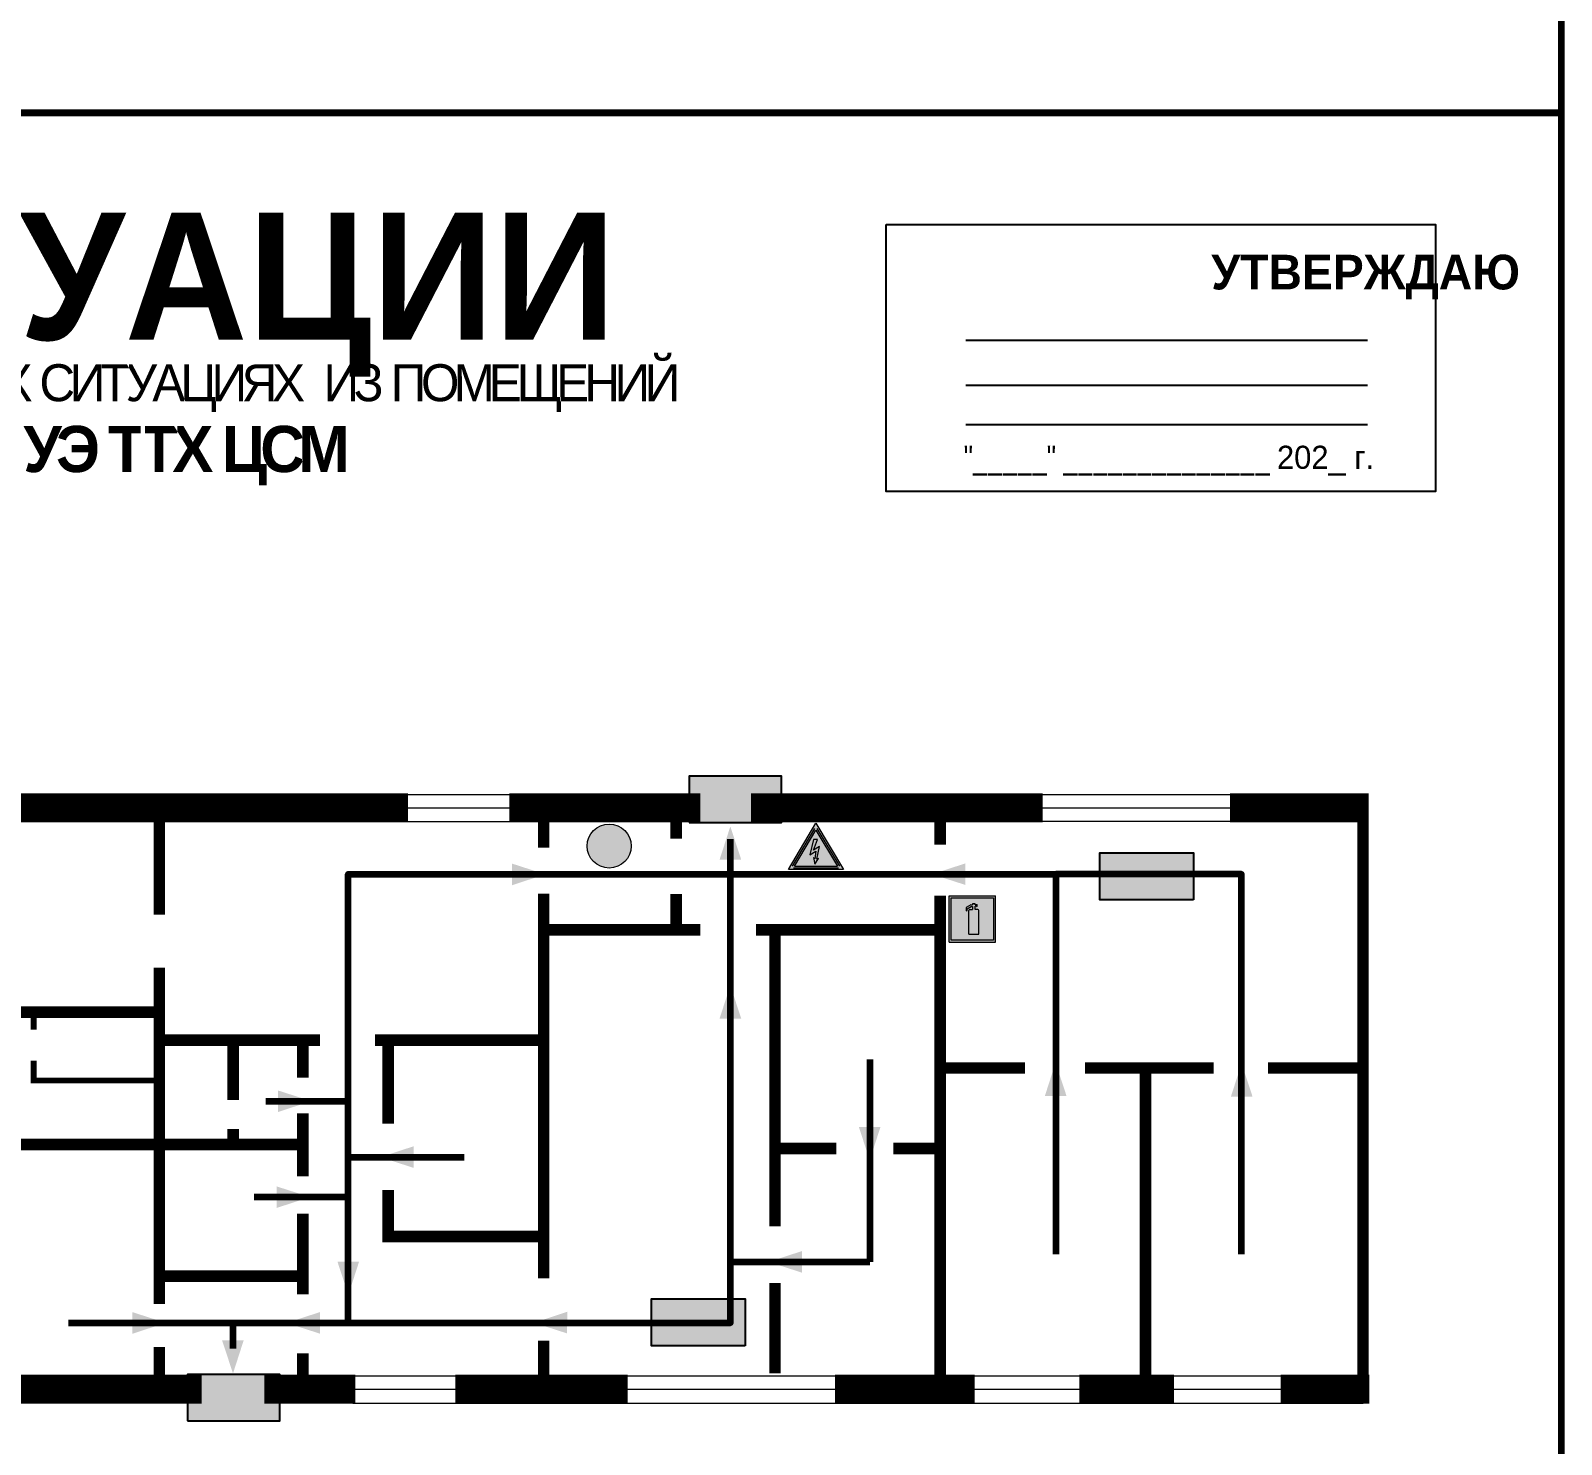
# Model space of a CAD drawing. Header units: millimetres. Extents: x 13114 to 67229, y 22859 to 38520.
# Drawn here: x 32129.7 to 32394.5, y 24439.5 to 24684.2 of the extents above; entities that cross this region are included whole.
import ezdxf

# ---------------------------------------------------------------- set-up
doc = ezdxf.new("R2010")
doc.units = ezdxf.units.MM
doc.layers.add('План_Штампы', color=7, linetype='Continuous')
doc.styles.add('обычный', font='arial.ttf')

# ---------------------------------------------------------------- blocks, each defined once
blk = doc.blocks.new('A$C7B4425F7')
at = {"true_color": 0xffffff}
blk.add_hatch(color=7, dxfattribs=at).paths.add_polyline_path([(0, 0), (-16, 0), (-16, -8), (0, -8)])
h = blk.add_hatch(color=126)
h.paths.add_polyline_path([(-0.2, -0.2), (-15.8, -0.2), (-15.8, -7.8), (-0.2, -7.8)])
h.paths.add_polyline_path([(-11.76, -2.03), (-11.76, -3.66), (-11.17, -3.66, -0.568275), (-11.17, -6.18), (-12.58, -6.18), (-12.58, -2.03)], flags=16)
h.paths.add_polyline_path([(-13.33, -4.12, -0.495768), (-13.59, -6.18), (-15.03, -6.18), (-15.03, -2.03), (-13.59, -2.03, -0.487973)], flags=16)
h.paths.add_polyline_path([(-10.25, -2.03), (-9.48, -2.03), (-9.48, -6.18), (-10.25, -6.18)], flags=16)
h.paths.add_polyline_path([(-13.84, -3.69), (-14.24, -3.69), (-14.24, -3.03), (-13.9, -3.03, -0.692621)], flags=0)
h.paths.add_polyline_path([(-9.15, -2.03), (-8.4, -2.03), (-8.04, -3.07), (-7.68, -2.03), (-6.93, -2.03), (-7.64, -4.1), (-6.93, -6.18), (-7.68, -6.18), (-8.04, -5.14), (-8.4, -6.18), (-9.15, -6.18), (-8.44, -4.1)], flags=16)
h.paths.add_polyline_path([(-11.76, -4.46), (-11.42, -4.46, -0.692621), (-11.36, -5.12), (-11.76, -5.12)], flags=0)
h.paths.add_polyline_path([(-13.9, -5.2), (-14.24, -5.2), (-14.24, -4.55), (-13.84, -4.55, -0.708038)], flags=0)
edge = h.paths.add_edge_path(flags=16)
edge.add_ellipse((-5.51, -4.08), major_axis=(0, 2.05), ratio=0.586184, start_angle=0, end_angle=360)
edge = h.paths.add_edge_path(flags=0)
edge.add_ellipse((-5.51, -4.08), major_axis=(0, 1.14), ratio=0.454828, start_angle=0, end_angle=360)
h.paths.add_polyline_path([(-4.13, -4.96, 0.377264), (-3.48, -4.52, 0.0555), (-3.16, -2.03), (-1.66, -2.03), (-1.66, -4.96), (-0.96, -4.96), (-0.96, -7.01), (-1.75, -7.01), (-1.75, -6.18), (-3.3, -6.18), (-3.3, -7.02), (-4.13, -7.02)], flags=16)
h.paths.add_polyline_path([(-2.73, -2.91), (-2.28, -2.91), (-2.28, -4.96), (-3.05, -4.96, 0.079136)], flags=0)
at = {"color": 126}
blk.add_lwpolyline([(-16, -8), (0, -8), (0, 0), (-16, 0)], close=True, dxfattribs=at)
blk = doc.blocks.new('A$C32E8229D')
at = {"true_color": 0xffffff}
blk.add_hatch(color=7, dxfattribs=at).paths.add_polyline_path([(0, 0), (0, -8), (16, -8), (16, 0)])
h = blk.add_hatch(color=126)
h.paths.add_polyline_path([(0.2, -0.2), (15.8, -0.2), (15.8, -7.8), (0.2, -7.8)])
h.paths.add_polyline_path([(13.49, -2.05), (12.08, -2.05), (11.37, -2.63, 0.162397), (11.29, -2.84), (11.29, -3.63), (10.35, -3.63), (10.35, -4.05), (11.68, -4.05), (11.68, -3.48), (12.26, -4.28), (11.29, -5.1), (11.29, -6.78), (11.85, -6.78), (11.85, -5.44), (12.8, -4.64), (12.8, -5.94), (14.46, -5.94), (14.46, -5.39), (13.45, -5.39), (13.45, -3.97), (12.46, -2.59), (13.15, -2.59), (13.69, -3.34), (14.18, -3)], flags=16)
h.paths.add_polyline_path([(10.74, -1.82, 1), (11.8, -1.82, 1)], flags=16)
h.paths.add_polyline_path([(9.39, -3.59), (5.99, -3.59), (6.56, -3.03), (5.91, -3.03), (5.1, -3.83), (5.91, -4.64), (6.56, -4.64), (5.99, -4.09), (9.39, -4.09)], flags=16)
h.paths.add_polyline_path([(4.29, -1.08), (1.72, -1.08), (1.72, -6.6), (4.29, -6.6)], flags=16)
at = {"color": 126}
blk.add_lwpolyline([(16, -8), (0, -8), (0, 0), (16, 0)], close=True, dxfattribs=at)
blk = doc.blocks.new('A$C7B8C2D5B')
at = {"lineweight": 0}
h = blk.add_hatch(color=5, dxfattribs=at)
h.dxf.hatch_style = 1
h.paths.add_polyline_path([(1.4, -3.02, 1), (-2.11, -3.02, 1)])
at = {"color": 5, "lineweight": 0}
blk.add_circle((-0.36, -3.02), 1.75, dxfattribs=at)
blk = doc.blocks.new('A$C3E6D3DDE')
at = {"lineweight": 5}
h = blk.add_hatch(color=40, dxfattribs=at)
h.paths.add_polyline_path([(24.1, 1.45), (16.46, -11.35), (31.74, -11.35)])
h.paths.add_polyline_path([(24.09, -0.46), (30.03, -10.41), (18.14, -10.41)], flags=16)
h.paths.add_polyline_path([(24.54, -3.08), (23.41, -6.02), (25.13, -5.01), (24.33, -8.5), (24.82, -8.27), (23.79, -9.86), (23.4, -8.04), (23.8, -8.43), (24.04, -6.29), (22.39, -7.25), (23.44, -3.08)], flags=0)
h = blk.add_hatch(color=256, dxfattribs=at)
h.paths.add_polyline_path([(24.37, 0.03, 0.567511), (23.82, 0.03), (17.59, -10.4, 0.582454), (17.86, -10.88), (30.32, -10.88, 0.582149), (30.6, -10.4)])
h.paths.add_polyline_path([(24.09, -0.46), (18.14, -10.41), (30.03, -10.41)], flags=16)
h.paths.add_polyline_path([(24.54, -3.08), (23.41, -6.02), (25.13, -5.01), (24.33, -8.5), (24.82, -8.27), (23.79, -9.86), (23.4, -8.04), (23.8, -8.43), (24.04, -6.29), (22.39, -7.25), (23.44, -3.08)], flags=0)
h = blk.add_hatch(color=40, dxfattribs=at)
h.paths.add_polyline_path([(24.09, -0.46), (18.14, -10.41), (30.03, -10.41)])
h.paths.add_polyline_path([(24.82, -8.27), (23.79, -9.86), (23.4, -8.04), (23.8, -8.43), (24.04, -6.29), (22.39, -7.25), (23.44, -3.08), (24.54, -3.08), (23.41, -6.02), (25.13, -5.01), (24.33, -8.5)], flags=16)
at = {"color": 40, "lineweight": 5}
for p, q in [((16.46, -11.35), (24.1, 1.45)), ((24.1, 1.45), (31.74, -11.35))]:
    blk.add_line(p, q, dxfattribs=at)
at = {"lineweight": 5}
for p, q in [((17.59, -10.4), (23.82, 0.03)), ((24.37, 0.03), (30.6, -10.4)), ((18.14, -10.41), (24.09, -0.46)), ((23.44, -3.08), (22.39, -7.25)), ((23.41, -6.02), (24.54, -3.08)), ((24.54, -3.08), (23.44, -3.08)), ((24.09, -0.46), (30.03, -10.41)), ((22.39, -7.25), (24.04, -6.29)), ((23.8, -8.43), (23.4, -8.04)), ((23.4, -8.04), (23.79, -9.86)), ((25.13, -5.01), (23.41, -6.02)), ((23.79, -9.86), (24.82, -8.27)), ((24.04, -6.29), (23.8, -8.43)), ((24.33, -8.5), (25.13, -5.01)), ((24.82, -8.27), (24.33, -8.5)), ((17.86, -10.88), (30.32, -10.88)), ((18.14, -10.41), (30.03, -10.41))]:
    blk.add_line(p, q, dxfattribs=at)
at = {"color": 50, "lineweight": 5}
blk.add_line((31.74, -11.35), (16.46, -11.35), dxfattribs=at)
blk = doc.blocks.new('A$C3AD82952')
at = {"true_color": 0xf5f5ff}
h = blk.add_hatch(color=7, dxfattribs=at)
h.dxf.hatch_style = 1
h.paths.add_polyline_path([(8.21, 8.73, 0.414214), (7.89, 9.05), (7.22, 9.05), (7.22, 9.92), (7.59, 9.92, 1), (7.57, 10.36), (7.22, 10.36), (7.22, 10.6), (6.43, 10.6), (6.43, 10.36), (6.01, 10.36), (4.74, 9.59), (4.74, 8.69), (4.98, 8.73), (4.98, 9.26), (6.12, 9.91), (6.43, 9.91), (6.43, 9.05), (5.76, 9.05, 0.414214), (5.44, 8.73), (5.44, 2.2), (8.21, 2.2)], flags=0)
h.paths.add_polyline_path([(12.8, 12.8), (0, 12.8), (0, 0), (12.8, 0)])
h.paths.add_polyline_path([(0.51, 12.29), (12.29, 12.29), (12.29, 0.51), (0.51, 0.51)], flags=16)
h.paths.add_polyline_path([(4.74, 9.59), (6.01, 10.36), (6.43, 10.36), (6.43, 10.6), (7.22, 10.6), (7.22, 10.36), (7.59, 10.36, -0.94586), (7.59, 9.92), (7.22, 9.92), (7.22, 9.05), (7.89, 9.05, -0.414214), (8.21, 8.73), (8.21, 2.2), (5.44, 2.2), (5.44, 8.73, -0.414214), (5.76, 9.05), (6.43, 9.05), (6.43, 9.91), (6.12, 9.91), (4.98, 9.26), (4.98, 8.73), (4.74, 8.69)], flags=0)
h = blk.add_hatch(color=242)
h.dxf.hatch_style = 1
h.paths.add_polyline_path([(12.29, 12.29), (0.51, 12.29), (0.51, 0.51), (12.29, 0.51)])
h.paths.add_polyline_path([(4.74, 8.69), (4.74, 9.59), (6.01, 10.36), (6.43, 10.36), (6.43, 10.6), (7.22, 10.6), (7.22, 10.36), (7.59, 10.36, -0.94586), (7.59, 9.92), (7.22, 9.92), (7.22, 9.05), (7.89, 9.05, -0.414214), (8.21, 8.73), (8.21, 2.2), (5.44, 2.2), (5.44, 8.73, -0.414214), (5.76, 9.05), (6.43, 9.05), (6.43, 9.91), (6.12, 9.91), (4.98, 9.26), (4.98, 8.73)], flags=16)
h = blk.add_hatch(color=7, dxfattribs=at)
h.dxf.hatch_style = 1
h.paths.add_polyline_path([(8.21, 8.73, 0.414214), (7.89, 9.05), (7.22, 9.05), (7.22, 9.92), (7.59, 9.92, 1), (7.57, 10.36), (7.22, 10.36), (7.22, 10.6), (6.43, 10.6), (6.43, 10.36), (6.01, 10.36), (4.74, 9.59), (4.74, 8.69), (4.98, 8.73), (4.98, 9.26), (6.12, 9.91), (6.43, 9.91), (6.43, 9.05), (5.76, 9.05, 0.414214), (5.44, 8.73), (5.44, 2.2), (8.21, 2.2)])
at = {"color": 242, "lineweight": 5}
for p, q in [((0, 0), (0, 12.8)), ((0, 12.8), (12.8, 12.8)), ((12.8, 0), (12.8, 12.8)), ((6.01, 10.36), (4.74, 9.59)), ((4.74, 9.59), (4.74, 8.69)), ((4.74, 8.69), (4.98, 8.73)), ((4.98, 9.26), (6.12, 9.91)), ((4.98, 8.73), (4.98, 9.26)), ((5.44, 2.2), (5.44, 8.73)), ((5.76, 9.05), (6.43, 9.05)), ((6.01, 10.36), (6.43, 10.36)), ((6.12, 9.91), (6.43, 9.91)), ((7.22, 10.6), (6.43, 10.6)), ((6.43, 10.6), (6.43, 10.36)), ((6.43, 9.91), (6.43, 9.05)), ((7.22, 10.36), (7.22, 10.6)), ((7.59, 10.36), (7.22, 10.36)), ((7.22, 9.05), (7.22, 9.92)), ((7.59, 9.92), (7.22, 9.92)), ((7.89, 9.05), (7.22, 9.05)), ((8.21, 2.2), (8.21, 8.73)), ((0, 0), (12.8, 0)), ((5.44, 2.2), (8.21, 2.2))]:
    blk.add_line(p, q, dxfattribs=at)
blk.add_lwpolyline([(0.51, 12.29), (12.29, 12.29), (12.29, 0.51), (0.51, 0.51)], close=True, dxfattribs=at)
for centre, radius, start, end in [((5.76, 8.73), 0.32, 90, 180), ((7.58, 10.14), 0.223, 273.1875, 86.8125), ((7.89, 8.73), 0.32, 0, 90)]:
    blk.add_arc(centre, radius, start, end, dxfattribs=at)

msp = doc.modelspace()

# ---------------------------------------------------------------- linework, layer by layer
at = {"color": 6, "lineweight": 100}
for points in [[(31794.54, 24670.02), (32394.54, 24670.02), (32394.54, 25065.02), (31794.54, 25065.02)], [(31794.54, 24275.02), (32394.54, 24275.02), (32394.54, 24670.02), (31794.54, 24670.02)]]:
    msp.add_lwpolyline(points, close=True, dxfattribs=at)
msp.add_lwpolyline([(32277.72, 24650.69), (32372.73, 24650.69), (32372.73, 24604.49), (32277.72, 24604.49)], close=True)
for points in [[(32291.48, 24630.64), (32361, 24630.64)], [(32291.48, 24622.88), (32361, 24622.88)], [(32291.48, 24616.09), (32361, 24616.09)]]:
    msp.add_lwpolyline(points)
at = {"lineweight": 100}
for points, const_width in [([(32194.95, 24549.72), (32010.58, 24549.72)], 5), ([(32245.55, 24549.72), (32212.5, 24549.72)], 5), ([(32304.8, 24549.72), (32254.32, 24549.72)], 5), ([(32361.22, 24549.72), (32337.22, 24549.72)], 5), ([(32130.18, 24511.35), (32130.18, 24514.14)], 1), ([(32151.93, 24502.51), (32130.18, 24502.51), (32130.18, 24505.98)], 1), ([(32104.07, 24449.12), (32159.25, 24449.12)], 5), ([(32170.11, 24449.12), (32185.84, 24449.12)], 5), ([(32203.13, 24449.12), (32232.99, 24449.12)], 5), ([(32268.87, 24449.12), (32293.03, 24449.12)], 5), ([(32311.15, 24449.12), (32327.49, 24449.12)], 5), ([(32345.97, 24449.12), (32361.29, 24449.12)], 5)]:
    msp.add_lwpolyline(points, dxfattribs=dict(at, const_width=const_width))
at = {"lineweight": 0}
for points in [[(32194.09, 24552.05), (32215.53, 24552.05)], [(32304.56, 24552.03), (32342.75, 24552.03)], [(32194.95, 24549.72), (32216.38, 24549.72)], [(32304.8, 24549.72), (32342.99, 24549.72)], [(32194.72, 24547.34), (32216.16, 24547.34)], [(32304.38, 24547.4), (32342.56, 24547.4)], [(32185.18, 24451.41), (32360.5, 24451.41)], [(32185.84, 24449.12), (32360.44, 24449.12)], [(32185.43, 24446.7), (32360.23, 24446.7)]]:
    msp.add_lwpolyline(points, dxfattribs=at)
at = {"lineweight": 0, "const_width": 2}
for points in [[(32360.22, 24549.72), (32360.22, 24551.35)], [(32151.93, 24531.2), (32151.93, 24550.29)], [(32218.43, 24542.82), (32218.43, 24548.76)], [(32241.38, 24544.37), (32241.38, 24548.66)], [(32287.06, 24543.35), (32287.06, 24548.87)], [(32343.76, 24504.69), (32360.22, 24504.69), (32360.22, 24450.8), (32360.22, 24549.76)], [(32189.27, 24509.51), (32218.43, 24509.51), (32218.43, 24534.84)], [(32241.38, 24528.59), (32241.38, 24534.83)], [(32255.16, 24528.59), (32287.06, 24528.59), (32287.06, 24534.51)], [(32218.43, 24528.59), (32245.52, 24528.59)], [(32258.47, 24528.59), (32258.47, 24477.29)], [(32278.95, 24490.77), (32287.06, 24490.77), (32287.06, 24528.59), (32287.06, 24449.53), (32287.06, 24504.69), (32301.74, 24504.69)], [(32110.12, 24514.34), (32151.93, 24514.34), (32151.93, 24491.44), (32151.93, 24522.03)], [(32171.95, 24509.51), (32171.95, 24509.51), (32151.93, 24509.51), (32179.71, 24509.51)], [(32164.7, 24509.51), (32164.7, 24499.13)], [(32176.77, 24509.51), (32176.77, 24503)], [(32191.55, 24509.51), (32191.55, 24495.07)], [(32218.43, 24509.51), (32218.43, 24468.28)], [(32312.12, 24504.69), (32334.4, 24504.69)], [(32322.58, 24504.69), (32322.58, 24449.84)], [(32176.77, 24496.82), (32176.77, 24485.94)], [(32164.7, 24491.44), (32164.7, 24494.11)], [(32151.93, 24463.84), (32151.93, 24491.44), (32110.12, 24491.44)], [(32151.93, 24491.44), (32176.77, 24491.44)], [(32258.47, 24490.77), (32269.08, 24490.77)], [(32191.55, 24483.55), (32191.55, 24475.54), (32218.43, 24475.54)], [(32176.77, 24479.49), (32176.77, 24465.51)], [(32176.77, 24468.65), (32151.93, 24468.65)], [(32258.47, 24467.49), (32258.47, 24451.83)], [(32151.93, 24449.12), (32151.93, 24456.42)], [(32218.43, 24457.51), (32218.43, 24448.99)], [(32176.77, 24455.3), (32176.77, 24447.45)]]:
    msp.add_lwpolyline(points, dxfattribs=at)
at = {"color": 126, "lineweight": 100, "true_color": 0x008754}
for points in [[(32184.62, 24460.59), (32250.75, 24460.59), (32250.75, 24544.31)], [(32136.24, 24460.59), (32184.62, 24460.59), (32184.62, 24538.24), (32307.07, 24538.24), (32307.07, 24472.49)], [(32339.17, 24472.49), (32339.17, 24538.24), (32307.07, 24538.24)], [(32274.9, 24506.16), (32274.9, 24471.13)], [(32170.39, 24498.95), (32184.62, 24498.95)], [(32184.62, 24489.26), (32204.7, 24489.26)], [(32184.62, 24482.36), (32168.34, 24482.36)], [(32250.75, 24471.13), (32274.9, 24471.13)], [(32164.68, 24460.59), (32164.68, 24456.16)]]:
    msp.add_lwpolyline(points, dxfattribs=at)
at = {"layer": 'План_Штампы', "color": 126, "true_color": 0x008754}
for points in [[(32252.62, 24540.75), (32248.88, 24540.76), (32250.74, 24546.49)], [(32212.97, 24536.32), (32212.98, 24540.06), (32218.71, 24538.21)], [(32291.42, 24540.11), (32291.41, 24536.37), (32285.67, 24538.22)], [(32252.62, 24513.24), (32248.88, 24513.25), (32250.74, 24518.99)], [(32308.91, 24499.86), (32305.17, 24499.87), (32307.02, 24505.61)], [(32341.1, 24499.73), (32337.36, 24499.74), (32339.21, 24505.48)], [(32172.46, 24497.07), (32172.47, 24500.8), (32178.21, 24498.95)], [(32272.98, 24494.47), (32276.71, 24494.46), (32274.86, 24488.73)], [(32195.93, 24491.14), (32195.92, 24487.41), (32190.19, 24489.26)], [(32172.22, 24480.46), (32172.23, 24484.2), (32177.97, 24482.35)], [(32263.14, 24473.01), (32263.13, 24469.27), (32257.39, 24471.12)], [(32182.76, 24471.16), (32186.49, 24471.15), (32184.64, 24465.42)], [(32147.28, 24458.69), (32147.29, 24462.43), (32153.03, 24460.58)], [(32179.73, 24462.45), (32179.72, 24458.71), (32173.98, 24460.56)], [(32222.51, 24462.49), (32222.5, 24458.75), (32216.77, 24460.6)], [(32162.79, 24457.56), (32166.53, 24457.55), (32164.68, 24451.82)]]:
    msp.add_solid(points, dxfattribs=at)

# ---------------------------------------------------------------- block references
for name, p, xscale, yscale, zscale in [('A$C7B8C2D5B', (32230.55, 24549.68), 2.177419353276491, 2.177419353276491, 2.177419353276491), ('A$C3E6D3DDE', (32250.49, 24546.14), 0.625, 0.625, 0.625), ('A$C3AD82952', (32288.61, 24526.47), 0.625, 0.625, 0.625)]:
    msp.add_blockref(name, p, dxfattribs=dict(xscale=xscale, yscale=yscale, zscale=zscale))
at = {"layer": 'План_Штампы'}
for p in [(32259.59, 24555.2), (32172.79, 24451.64)]:
    msp.add_blockref('A$C7B4425F7', p, dxfattribs=at)
at = {"layer": 'План_Штампы', "color": 126, "true_color": 0x008754, "xscale": 1.012510887696, "yscale": 1.012510887696, "zscale": 1.012510887696, "rotation": 359.9978653237144}
for p in [(32314.7, 24541.92), (32237.08, 24464.72)]:
    msp.add_blockref('A$C32E8229D', p, dxfattribs=at)

# ---------------------------------------------------------------- texts
at = {"lineweight": 0, "style": 'обычный'}
for s, insert, char_height, width, attachment_point in [('{\\fProxima Nova Rg|b1|i0|c204|p2;ПЛАН ЭВАКУАЦИИ}', (31953.82, 24652.73), 22, 493.8901, 1), ('\\pi-18,l18,t18;{\\fProxima Nova Rg|b1|i0|c204|p2;УТВЕРЖДАЮ\\H1.1997x; }', (32360.67, 24641.57), 6, 126.6484, 5), ('{\\fArial Narrow|b0|i0|c204|p34;"_____" ______________ \\fProxima Nova Rg|b0|i0|c204|p2;202_ г. }', (32326.63, 24609.81), 4, 78.6503, 5)]:
    msp.add_mtext(s, dxfattribs=dict(at, insert=insert, char_height=char_height, width=width, attachment_point=attachment_point))
at = {"color": 0, "lineweight": 0, "insert": (32103.69, 24626.67), "char_height": 8, "width": 449.2158, "attachment_point": 5, "style": 'обычный'}
msp.add_mtext('{\\fArial Black|b1|i0|c204|p34;\\H2x;\\T0.85;  \\fArial Narrow|b0|i0|c204|p34;\\H0.8x;\\W0.9;\\P\\fProxima Nova Rg|b0|i0|c204|p2;\\H0.5x;\\W1;\\C256;ПРИ ПОЖАРЕ  ИЛИ ДРУГИХ ЧРЕЗВЫЧАЙНЫХ СИТУАЦИЯХ  ИЗ ПОМЕЩЕНИЙ \\fProxima Nova Rg|b1|i0|c204|p2;\\H1.25x;\\PЦЭО: НАСОСНОЙ №2   УЭ ТТХ ЦСМ}', dxfattribs=at)

doc.saveas('drawing.dxf')
